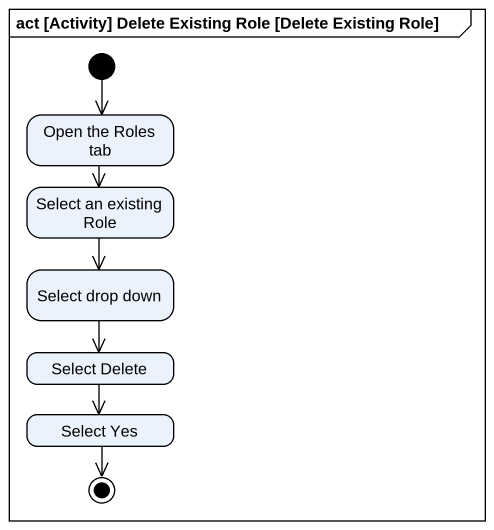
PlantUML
@startuml
mainframe act [Activity] Delete Existing Role [Delete Existing Role]
hide empty description
state "Open the Roles tab" as Open_the_Roles_tab
state "Select an existing Role" as Select_an_existing_Role
state "Select drop down" as Select_drop_down
state "Select Delete" as Select_Delete
state "Select Yes" as Select_Yes
[*] --> Open_the_Roles_tab
Open_the_Roles_tab --> Select_an_existing_Role
Select_an_existing_Role --> Select_drop_down
Select_drop_down --> Select_Delete
Select_Delete --> Select_Yes
Select_Yes --> [*]
@enduml
